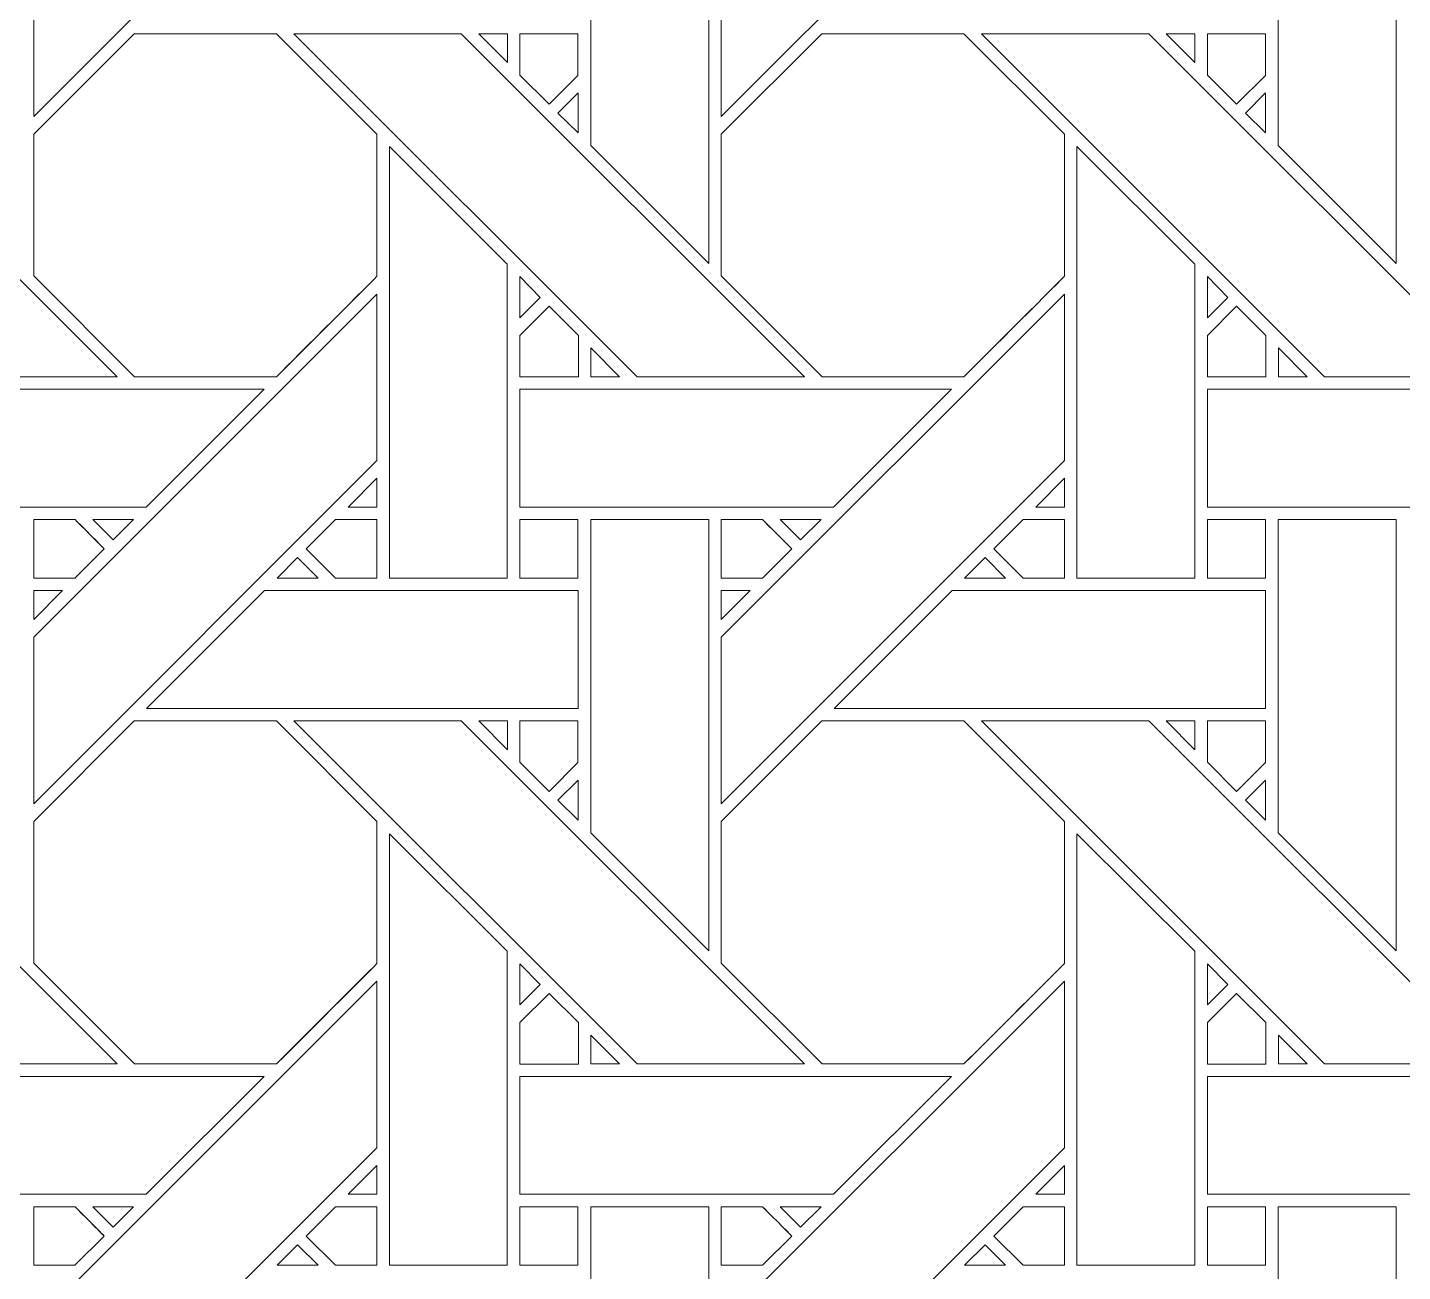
# Model space of a CAD drawing. Header units: inches. Extents: x 6.4 to 18.4, y 3.1 to 15.1.
# Drawn here: x 10.714 to 12.612, y 6.2 to 7.917 of the extents above; entities that cross this region are included whole.
import ezdxf

# ---------------------------------------------------------------- set-up
doc = ezdxf.new("R2010")
doc.units = ezdxf.units.IN
doc.header["$MEASUREMENT"] = 0
doc.layers.add('Design', color=7, linetype='Continuous', lineweight=0)

msp = doc.modelspace()

# ---------------------------------------------------------------- linework, layer by layer
at = {"layer": 'Design'}
for points, knots in [([(12.3829, 15.0948), (9.0691, 15.0948), (6.3829, 12.4085), (6.3829, 9.0948), (6.3829, 5.7811), (9.0691, 3.0948), (12.3829, 3.0948), (15.6966, 3.0948), (18.3829, 5.7811), (18.3829, 9.0948), (18.3829, 12.4085), (15.6966, 15.0948), (12.3829, 15.0948)], [0, 0, 0, 0, 1, 1, 1, 2, 2, 2, 3, 3, 3, 4, 4, 4, 4]), ([(7.1147, 9.1386), (7.1147, 9.1386), (7.1147, 9.0948), (7.1147, 9.0948), (7.1147, 6.1852), (9.4733, 3.8266), (12.3829, 3.8266), (15.2764, 3.8266), (17.6251, 6.1594), (17.6508, 9.0469), (17.6509, 9.0551), (17.651, 9.1386), (17.651, 9.1386), (17.651, 9.1386), (7.1147, 9.1386), (7.1147, 9.1386)], [0, 0, 0, 0, 1, 1, 1, 2, 2, 2, 3, 3, 3, 4, 4, 4, 5, 5, 5, 5]), ([(11.1966, 8.2679), (11.1966, 8.2679), (10.7229, 7.7943), (10.7229, 7.7943), (10.7229, 7.7943), (10.7229, 8.0244), (10.7229, 8.0244), (10.7229, 8.0244), (11.1966, 8.498), (11.1966, 8.498), (11.1966, 8.498), (11.1966, 8.2679), (11.1966, 8.2679)], [0, 0, 0, 0, 1, 1, 1, 2, 2, 2, 3, 3, 3, 4, 4, 4, 4]), ([(12.1453, 8.2679), (12.1453, 8.2679), (11.6717, 7.7943), (11.6717, 7.7943), (11.6717, 7.7943), (11.6717, 8.0244), (11.6717, 8.0244), (11.6717, 8.0244), (12.1453, 8.498), (12.1453, 8.498), (12.1453, 8.498), (12.1453, 8.2679), (12.1453, 8.2679)], [0, 0, 0, 0, 1, 1, 1, 2, 2, 2, 3, 3, 3, 4, 4, 4, 4]), ([(11.4916, 7.7543), (11.4916, 7.7543), (11.4916, 8.1865), (11.4916, 8.1865), (11.4916, 8.1865), (11.6545, 8.1865), (11.6545, 8.1865), (11.6545, 8.1865), (11.6545, 7.5914), (11.6545, 7.5914), (11.6545, 7.5914), (11.4916, 7.7543), (11.4916, 7.7543)], [0, 0, 0, 0, 1, 1, 1, 2, 2, 2, 3, 3, 3, 4, 4, 4, 4]), ([(12.4403, 7.7543), (12.4403, 7.7543), (12.4403, 8.1865), (12.4403, 8.1865), (12.4403, 8.1865), (12.6032, 8.1865), (12.6032, 8.1865), (12.6032, 8.1865), (12.6032, 7.5914), (12.6032, 7.5914), (12.6032, 7.5914), (12.4403, 7.7543), (12.4403, 7.7543)], [0, 0, 0, 0, 1, 1, 1, 2, 2, 2, 3, 3, 3, 4, 4, 4, 4]), ([(10.838, 7.435), (10.838, 7.435), (10.6069, 7.435), (10.6069, 7.435), (10.6069, 7.435), (10.1334, 7.9086), (10.1334, 7.9086), (10.1334, 7.9086), (10.3643, 7.9086), (10.3643, 7.9086), (10.3643, 7.9086), (10.838, 7.435), (10.838, 7.435)], [0, 0, 0, 0, 1, 1, 1, 2, 2, 2, 3, 3, 3, 4, 4, 4, 4]), ([(11.0579, 7.435), (11.0579, 7.435), (10.8622, 7.435), (10.8622, 7.435), (10.8622, 7.435), (10.7229, 7.5742), (10.7229, 7.5742), (10.7229, 7.5742), (10.7229, 7.7699), (10.7229, 7.7699), (10.7229, 7.7699), (10.8616, 7.9086), (10.8616, 7.9086), (10.8616, 7.9086), (11.0578, 7.9086), (11.0578, 7.9086), (11.0578, 7.9086), (11.1966, 7.7699), (11.1966, 7.7699), (11.1966, 7.7699), (11.1966, 7.5737), (11.1966, 7.5737), (11.1788, 7.5557), (11.0669, 7.444), (11.0579, 7.435)], [0, 0, 0, 0, 1, 1, 1, 2, 2, 2, 3, 3, 3, 4, 4, 4, 5, 5, 5, 6, 6, 6, 7, 7, 7, 8, 8, 8, 8]), ([(11.0578, 7.9086), (11.0578, 7.9086), (11.1966, 7.7699), (11.1966, 7.7699), (11.1966, 7.7699), (11.1966, 7.5737), (11.1966, 7.5737), (11.1786, 7.5555), (11.0667, 7.4438), (11.0579, 7.435), (11.0579, 7.435), (10.8622, 7.435), (10.8622, 7.435), (10.8622, 7.435), (10.7229, 7.5742), (10.7229, 7.5742), (10.7229, 7.5742), (10.7229, 7.7699), (10.7229, 7.7699), (10.7229, 7.7699), (10.8616, 7.9086), (10.8616, 7.9086), (10.8616, 7.9086), (11.0578, 7.9086), (11.0578, 7.9086)], [0, 0, 0, 0, 1, 1, 1, 2, 2, 2, 3, 3, 3, 4, 4, 4, 5, 5, 5, 6, 6, 6, 7, 7, 7, 8, 8, 8, 8]), ([(11.7867, 7.435), (11.7867, 7.435), (11.5556, 7.435), (11.5556, 7.435), (11.5556, 7.435), (11.0821, 7.9086), (11.0821, 7.9086), (11.0821, 7.9086), (11.313, 7.9086), (11.313, 7.9086), (11.313, 7.9086), (11.7867, 7.435), (11.7867, 7.435)], [0, 0, 0, 0, 1, 1, 1, 2, 2, 2, 3, 3, 3, 4, 4, 4, 4]), ([(11.3372, 7.9086), (11.3372, 7.9086), (11.3766, 7.9086), (11.3766, 7.9086), (11.3766, 7.9086), (11.3766, 7.8688), (11.3766, 7.8688), (11.3766, 7.8688), (11.3372, 7.9086), (11.3372, 7.9086)], [0, 0, 0, 0, 1, 1, 1, 2, 2, 2, 3, 3, 3, 3]), ([(11.474, 7.9086), (11.474, 7.9086), (11.474, 7.851), (11.474, 7.851), (11.474, 7.851), (11.4341, 7.8111), (11.4341, 7.8111), (11.4341, 7.8111), (11.3938, 7.8514), (11.3938, 7.8514), (11.3938, 7.8514), (11.3938, 7.9086), (11.3938, 7.9086), (11.3938, 7.9086), (11.474, 7.9086), (11.474, 7.9086)], [0, 0, 0, 0, 1, 1, 1, 2, 2, 2, 3, 3, 3, 4, 4, 4, 5, 5, 5, 5]), ([(11.474, 7.851), (11.474, 7.851), (11.4341, 7.8111), (11.4341, 7.8111), (11.4341, 7.8111), (11.3938, 7.8514), (11.3938, 7.8514), (11.3938, 7.8514), (11.3938, 7.9086), (11.3938, 7.9086), (11.3938, 7.9086), (11.474, 7.9086), (11.474, 7.9086), (11.474, 7.9086), (11.474, 7.851), (11.474, 7.851)], [0, 0, 0, 0, 1, 1, 1, 2, 2, 2, 3, 3, 3, 4, 4, 4, 5, 5, 5, 5]), ([(12.0066, 7.435), (12.0066, 7.435), (11.8109, 7.435), (11.8109, 7.435), (11.8109, 7.435), (11.6717, 7.5742), (11.6717, 7.5742), (11.6717, 7.5742), (11.6717, 7.7699), (11.6717, 7.7699), (11.6717, 7.7699), (11.8104, 7.9086), (11.8104, 7.9086), (11.8104, 7.9086), (12.0066, 7.9086), (12.0066, 7.9086), (12.0066, 7.9086), (12.1453, 7.7699), (12.1453, 7.7699), (12.1453, 7.7699), (12.1453, 7.5737), (12.1453, 7.5737), (12.1275, 7.5557), (12.0156, 7.444), (12.0066, 7.435)], [0, 0, 0, 0, 1, 1, 1, 2, 2, 2, 3, 3, 3, 4, 4, 4, 5, 5, 5, 6, 6, 6, 7, 7, 7, 8, 8, 8, 8]), ([(12.0066, 7.9086), (12.0066, 7.9086), (12.1453, 7.7699), (12.1453, 7.7699), (12.1453, 7.7699), (12.1453, 7.5737), (12.1453, 7.5737), (12.1274, 7.5556), (12.0155, 7.4439), (12.0066, 7.435), (12.0066, 7.435), (11.8109, 7.435), (11.8109, 7.435), (11.8109, 7.435), (11.6717, 7.5742), (11.6717, 7.5742), (11.6717, 7.5742), (11.6717, 7.7699), (11.6717, 7.7699), (11.6717, 7.7699), (11.8104, 7.9086), (11.8104, 7.9086), (11.8104, 7.9086), (12.0066, 7.9086), (12.0066, 7.9086)], [0, 0, 0, 0, 1, 1, 1, 2, 2, 2, 3, 3, 3, 4, 4, 4, 5, 5, 5, 6, 6, 6, 7, 7, 7, 8, 8, 8, 8]), ([(12.7354, 7.435), (12.7354, 7.435), (12.5044, 7.435), (12.5044, 7.435), (12.5044, 7.435), (12.0308, 7.9086), (12.0308, 7.9086), (12.0308, 7.9086), (12.2618, 7.9086), (12.2618, 7.9086), (12.2618, 7.9086), (12.7354, 7.435), (12.7354, 7.435)], [0, 0, 0, 0, 1, 1, 1, 2, 2, 2, 3, 3, 3, 4, 4, 4, 4]), ([(12.2859, 7.9086), (12.2859, 7.9086), (12.3253, 7.9086), (12.3253, 7.9086), (12.3253, 7.9086), (12.3253, 7.8688), (12.3253, 7.8688), (12.3253, 7.8688), (12.2859, 7.9086), (12.2859, 7.9086)], [0, 0, 0, 0, 1, 1, 1, 2, 2, 2, 3, 3, 3, 3]), ([(12.3425, 7.8514), (12.3425, 7.8514), (12.3425, 7.9086), (12.3425, 7.9086), (12.3425, 7.9086), (12.4228, 7.9086), (12.4228, 7.9086), (12.4228, 7.9086), (12.4228, 7.851), (12.4228, 7.851), (12.4228, 7.851), (12.3828, 7.8111), (12.3828, 7.8111), (12.3828, 7.8111), (12.3425, 7.8514), (12.3425, 7.8514)], [0, 0, 0, 0, 1, 1, 1, 2, 2, 2, 3, 3, 3, 4, 4, 4, 5, 5, 5, 5]), ([(12.4228, 7.851), (12.4228, 7.851), (12.3828, 7.8111), (12.3828, 7.8111), (12.3828, 7.8111), (12.3425, 7.8514), (12.3425, 7.8514), (12.3425, 7.8514), (12.3425, 7.9086), (12.3425, 7.9086), (12.3425, 7.9086), (12.4228, 7.9086), (12.4228, 7.9086), (12.4228, 7.9086), (12.4228, 7.851), (12.4228, 7.851)], [0, 0, 0, 0, 1, 1, 1, 2, 2, 2, 3, 3, 3, 4, 4, 4, 5, 5, 5, 5]), ([(11.4741, 7.8268), (11.4741, 7.8268), (11.4741, 7.7716), (11.4741, 7.7716), (11.4741, 7.7716), (11.4463, 7.799), (11.4463, 7.799), (11.4463, 7.799), (11.4741, 7.8268), (11.4741, 7.8268)], [0, 0, 0, 0, 1, 1, 1, 2, 2, 2, 3, 3, 3, 3]), ([(12.4228, 7.8268), (12.4228, 7.8268), (12.4228, 7.7716), (12.4228, 7.7716), (12.4228, 7.7716), (12.395, 7.799), (12.395, 7.799), (12.395, 7.799), (12.4228, 7.8268), (12.4228, 7.8268)], [0, 0, 0, 0, 1, 1, 1, 2, 2, 2, 3, 3, 3, 3]), ([(11.2137, 7.157), (11.2137, 7.157), (11.2137, 7.7528), (11.2137, 7.7528), (11.2137, 7.7528), (11.3765, 7.5906), (11.3765, 7.5906), (11.3765, 7.5906), (11.3765, 7.157), (11.3765, 7.157), (11.3765, 7.157), (11.2137, 7.157), (11.2137, 7.157)], [0, 0, 0, 0, 1, 1, 1, 2, 2, 2, 3, 3, 3, 4, 4, 4, 4]), ([(12.1625, 7.157), (12.1625, 7.157), (12.1625, 7.7528), (12.1625, 7.7528), (12.1625, 7.7528), (12.3252, 7.5906), (12.3252, 7.5906), (12.3252, 7.5906), (12.3252, 7.157), (12.3252, 7.157), (12.3252, 7.157), (12.1625, 7.157), (12.1625, 7.157)], [0, 0, 0, 0, 1, 1, 1, 2, 2, 2, 3, 3, 3, 4, 4, 4, 4]), ([(11.3938, 7.5164), (11.3938, 7.5164), (11.3938, 7.5732), (11.3938, 7.5732), (11.3938, 7.5732), (11.422, 7.5446), (11.422, 7.5446), (11.422, 7.5446), (11.3938, 7.5164), (11.3938, 7.5164)], [0, 0, 0, 0, 1, 1, 1, 2, 2, 2, 3, 3, 3, 3]), ([(12.3425, 7.5164), (12.3425, 7.5164), (12.3425, 7.5732), (12.3425, 7.5732), (12.3425, 7.5732), (12.3707, 7.5446), (12.3707, 7.5446), (12.3707, 7.5446), (12.3425, 7.5164), (12.3425, 7.5164)], [0, 0, 0, 0, 1, 1, 1, 2, 2, 2, 3, 3, 3, 3]), ([(11.1966, 7.3192), (11.1966, 7.3192), (10.7229, 6.8455), (10.7229, 6.8455), (10.7229, 6.8455), (10.7229, 7.0756), (10.7229, 7.0756), (10.7229, 7.0756), (11.1966, 7.5492), (11.1966, 7.5492), (11.1966, 7.5492), (11.1966, 7.3192), (11.1966, 7.3192)], [0, 0, 0, 0, 1, 1, 1, 2, 2, 2, 3, 3, 3, 4, 4, 4, 4]), ([(12.1453, 7.3192), (12.1453, 7.3192), (11.6717, 6.8455), (11.6717, 6.8455), (11.6717, 6.8455), (11.6717, 7.0756), (11.6717, 7.0756), (11.6717, 7.0756), (12.1453, 7.5492), (12.1453, 7.5492), (12.1453, 7.5492), (12.1453, 7.3192), (12.1453, 7.3192)], [0, 0, 0, 0, 1, 1, 1, 2, 2, 2, 3, 3, 3, 4, 4, 4, 4]), ([(11.4745, 7.4347), (11.4745, 7.4347), (11.3938, 7.4347), (11.3938, 7.4347), (11.3938, 7.4347), (11.3938, 7.492), (11.3938, 7.492), (11.3938, 7.492), (11.4341, 7.5323), (11.4341, 7.5323), (11.4341, 7.5323), (11.4745, 7.492), (11.4745, 7.492), (11.4745, 7.492), (11.4745, 7.4347), (11.4745, 7.4347)], [0, 0, 0, 0, 1, 1, 1, 2, 2, 2, 3, 3, 3, 4, 4, 4, 5, 5, 5, 5]), ([(11.4341, 7.5323), (11.4341, 7.5323), (11.4745, 7.492), (11.4745, 7.492), (11.4745, 7.492), (11.4745, 7.4347), (11.4745, 7.4347), (11.4745, 7.4347), (11.3938, 7.4347), (11.3938, 7.4347), (11.3938, 7.4347), (11.3938, 7.492), (11.3938, 7.492), (11.3938, 7.492), (11.4341, 7.5323), (11.4341, 7.5323)], [0, 0, 0, 0, 1, 1, 1, 2, 2, 2, 3, 3, 3, 4, 4, 4, 5, 5, 5, 5]), ([(12.4232, 7.4347), (12.4232, 7.4347), (12.3425, 7.4347), (12.3425, 7.4347), (12.3425, 7.4347), (12.3425, 7.492), (12.3425, 7.492), (12.3425, 7.492), (12.3829, 7.5323), (12.3829, 7.5323), (12.3829, 7.5323), (12.4232, 7.492), (12.4232, 7.492), (12.4232, 7.492), (12.4232, 7.4347), (12.4232, 7.4347)], [0, 0, 0, 0, 1, 1, 1, 2, 2, 2, 3, 3, 3, 4, 4, 4, 5, 5, 5, 5]), ([(12.3829, 7.5323), (12.3829, 7.5323), (12.4232, 7.492), (12.4232, 7.492), (12.4232, 7.492), (12.4232, 7.4347), (12.4232, 7.4347), (12.4232, 7.4347), (12.3425, 7.4347), (12.3425, 7.4347), (12.3425, 7.4347), (12.3425, 7.492), (12.3425, 7.492), (12.3425, 7.492), (12.3829, 7.5323), (12.3829, 7.5323)], [0, 0, 0, 0, 1, 1, 1, 2, 2, 2, 3, 3, 3, 4, 4, 4, 5, 5, 5, 5]), ([(11.4917, 7.4349), (11.4917, 7.4349), (11.4917, 7.4747), (11.4917, 7.4747), (11.4917, 7.4747), (11.5314, 7.4349), (11.5314, 7.4349), (11.5314, 7.4349), (11.4917, 7.4349), (11.4917, 7.4349)], [0, 0, 0, 0, 1, 1, 1, 2, 2, 2, 3, 3, 3, 3]), ([(12.4405, 7.4349), (12.4405, 7.4349), (12.4405, 7.4747), (12.4405, 7.4747), (12.4405, 7.4747), (12.4802, 7.4349), (12.4802, 7.4349), (12.4802, 7.4349), (12.4405, 7.4349), (12.4405, 7.4349)], [0, 0, 0, 0, 1, 1, 1, 2, 2, 2, 3, 3, 3, 3]), ([(11.0408, 7.4177), (11.0408, 7.4177), (10.8781, 7.255), (10.8781, 7.255), (10.8781, 7.255), (10.4451, 7.255), (10.4451, 7.255), (10.4451, 7.255), (10.4451, 7.4177), (10.4451, 7.4177), (10.4451, 7.4177), (11.0408, 7.4177), (11.0408, 7.4177)], [0, 0, 0, 0, 1, 1, 1, 2, 2, 2, 3, 3, 3, 4, 4, 4, 4]), ([(11.9895, 7.4177), (11.9895, 7.4177), (11.8268, 7.255), (11.8268, 7.255), (11.8268, 7.255), (11.3938, 7.255), (11.3938, 7.255), (11.3938, 7.255), (11.3938, 7.4177), (11.3938, 7.4177), (11.3938, 7.4177), (11.9895, 7.4177), (11.9895, 7.4177)], [0, 0, 0, 0, 1, 1, 1, 2, 2, 2, 3, 3, 3, 4, 4, 4, 4]), ([(12.9382, 7.4177), (12.9382, 7.4177), (12.7755, 7.255), (12.7755, 7.255), (12.7755, 7.255), (12.3425, 7.255), (12.3425, 7.255), (12.3425, 7.255), (12.3425, 7.4177), (12.3425, 7.4177), (12.3425, 7.4177), (12.9382, 7.4177), (12.9382, 7.4177)], [0, 0, 0, 0, 1, 1, 1, 2, 2, 2, 3, 3, 3, 4, 4, 4, 4]), ([(11.1966, 7.255), (11.1966, 7.255), (11.1568, 7.255), (11.1568, 7.255), (11.1568, 7.255), (11.1966, 7.2948), (11.1966, 7.2948), (11.1966, 7.2948), (11.1966, 7.255), (11.1966, 7.255)], [0, 0, 0, 0, 1, 1, 1, 2, 2, 2, 3, 3, 3, 3]), ([(12.1056, 7.255), (12.1056, 7.255), (12.1453, 7.2948), (12.1453, 7.2948), (12.1453, 7.2948), (12.1453, 7.255), (12.1453, 7.255), (12.1453, 7.255), (12.1056, 7.255), (12.1056, 7.255)], [0, 0, 0, 0, 1, 1, 1, 2, 2, 2, 3, 3, 3, 3]), ([(10.7229, 7.2377), (10.7229, 7.2377), (10.78, 7.2377), (10.78, 7.2377), (10.7851, 7.2326), (10.8159, 7.2018), (10.8203, 7.1974), (10.8203, 7.1974), (10.7799, 7.1569), (10.7799, 7.1569), (10.7799, 7.1569), (10.7229, 7.1569), (10.7229, 7.1569), (10.7229, 7.1569), (10.7229, 7.2377), (10.7229, 7.2377)], [0, 0, 0, 0, 1, 1, 1, 2, 2, 2, 3, 3, 3, 4, 4, 4, 5, 5, 5, 5]), ([(10.8203, 7.1974), (10.8203, 7.1974), (10.7799, 7.1569), (10.7799, 7.1569), (10.7799, 7.1569), (10.7229, 7.1569), (10.7229, 7.1569), (10.7229, 7.1569), (10.7229, 7.2377), (10.7229, 7.2377), (10.7229, 7.2377), (10.78, 7.2377), (10.78, 7.2377), (10.7855, 7.2323), (10.8203, 7.1974), (10.8203, 7.1974)], [0, 0, 0, 0, 1, 1, 1, 2, 2, 2, 3, 3, 3, 4, 4, 4, 5, 5, 5, 5]), ([(10.8044, 7.2377), (10.8044, 7.2377), (10.8608, 7.2377), (10.8608, 7.2377), (10.8608, 7.2377), (10.8325, 7.2096), (10.8325, 7.2096), (10.8325, 7.2096), (10.8044, 7.2377), (10.8044, 7.2377)], [0, 0, 0, 0, 1, 1, 1, 2, 2, 2, 3, 3, 3, 3]), ([(11.1966, 7.1569), (11.1966, 7.1569), (11.1395, 7.1569), (11.1395, 7.1569), (11.1395, 7.1569), (11.0991, 7.1973), (11.0991, 7.1973), (11.0991, 7.1973), (11.1396, 7.2377), (11.1396, 7.2377), (11.1396, 7.2377), (11.1966, 7.2377), (11.1966, 7.2377), (11.1966, 7.2377), (11.1966, 7.1569), (11.1966, 7.1569)], [0, 0, 0, 0, 1, 1, 1, 2, 2, 2, 3, 3, 3, 4, 4, 4, 5, 5, 5, 5]), ([(11.0991, 7.1973), (11.0991, 7.1973), (11.1396, 7.2377), (11.1396, 7.2377), (11.1396, 7.2377), (11.1966, 7.2377), (11.1966, 7.2377), (11.1966, 7.2377), (11.1966, 7.1569), (11.1966, 7.1569), (11.1966, 7.1569), (11.1395, 7.1569), (11.1395, 7.1569), (11.1395, 7.1569), (11.0991, 7.1973), (11.0991, 7.1973)], [0, 0, 0, 0, 1, 1, 1, 2, 2, 2, 3, 3, 3, 4, 4, 4, 5, 5, 5, 5]), ([(11.3938, 7.1569), (11.3938, 7.1569), (11.3938, 7.2377), (11.3938, 7.2377), (11.3938, 7.2377), (11.474, 7.2377), (11.474, 7.2377), (11.474, 7.2377), (11.474, 7.1569), (11.474, 7.1569), (11.474, 7.1569), (11.3938, 7.1569), (11.3938, 7.1569)], [0, 0, 0, 0, 1, 1, 1, 2, 2, 2, 3, 3, 3, 4, 4, 4, 4]), ([(11.474, 7.2377), (11.474, 7.2377), (11.474, 7.1569), (11.474, 7.1569), (11.474, 7.1569), (11.3938, 7.1569), (11.3938, 7.1569), (11.3938, 7.1569), (11.3938, 7.2377), (11.3938, 7.2377), (11.3938, 7.2377), (11.474, 7.2377), (11.474, 7.2377)], [0, 0, 0, 0, 1, 1, 1, 2, 2, 2, 3, 3, 3, 4, 4, 4, 4]), ([(11.4916, 6.8055), (11.4916, 6.8055), (11.4916, 7.2377), (11.4916, 7.2377), (11.4916, 7.2377), (11.6545, 7.2377), (11.6545, 7.2377), (11.6545, 7.2377), (11.6545, 6.6426), (11.6545, 6.6426), (11.6545, 6.6426), (11.4916, 6.8055), (11.4916, 6.8055)], [0, 0, 0, 0, 1, 1, 1, 2, 2, 2, 3, 3, 3, 4, 4, 4, 4]), ([(11.6717, 7.2377), (11.6717, 7.2377), (11.7287, 7.2377), (11.7287, 7.2377), (11.7339, 7.2326), (11.7646, 7.2018), (11.7691, 7.1974), (11.7691, 7.1974), (11.7286, 7.1569), (11.7286, 7.1569), (11.7286, 7.1569), (11.6717, 7.1569), (11.6717, 7.1569), (11.6717, 7.1569), (11.6717, 7.2377), (11.6717, 7.2377)], [0, 0, 0, 0, 1, 1, 1, 2, 2, 2, 3, 3, 3, 4, 4, 4, 5, 5, 5, 5]), ([(11.7691, 7.1974), (11.7691, 7.1974), (11.7286, 7.1569), (11.7286, 7.1569), (11.7286, 7.1569), (11.6717, 7.1569), (11.6717, 7.1569), (11.6717, 7.1569), (11.6717, 7.2377), (11.6717, 7.2377), (11.6717, 7.2377), (11.7287, 7.2377), (11.7287, 7.2377), (11.734, 7.2325), (11.7648, 7.2017), (11.7691, 7.1974)], [0, 0, 0, 0, 1, 1, 1, 2, 2, 2, 3, 3, 3, 4, 4, 4, 5, 5, 5, 5]), ([(11.7531, 7.2377), (11.7531, 7.2377), (11.8096, 7.2377), (11.8096, 7.2377), (11.8096, 7.2377), (11.7813, 7.2096), (11.7813, 7.2096), (11.7813, 7.2096), (11.7531, 7.2377), (11.7531, 7.2377)], [0, 0, 0, 0, 1, 1, 1, 2, 2, 2, 3, 3, 3, 3]), ([(12.1453, 7.1569), (12.1453, 7.1569), (12.0882, 7.1569), (12.0882, 7.1569), (12.0882, 7.1569), (12.0479, 7.1973), (12.0479, 7.1973), (12.0479, 7.1973), (12.0883, 7.2377), (12.0883, 7.2377), (12.0883, 7.2377), (12.1453, 7.2377), (12.1453, 7.2377), (12.1453, 7.2377), (12.1453, 7.1569), (12.1453, 7.1569)], [0, 0, 0, 0, 1, 1, 1, 2, 2, 2, 3, 3, 3, 4, 4, 4, 5, 5, 5, 5]), ([(12.1453, 7.2377), (12.1453, 7.2377), (12.1453, 7.1569), (12.1453, 7.1569), (12.1453, 7.1569), (12.0882, 7.1569), (12.0882, 7.1569), (12.0882, 7.1569), (12.0479, 7.1973), (12.0479, 7.1973), (12.0479, 7.1973), (12.0883, 7.2377), (12.0883, 7.2377), (12.0883, 7.2377), (12.1453, 7.2377), (12.1453, 7.2377)], [0, 0, 0, 0, 1, 1, 1, 2, 2, 2, 3, 3, 3, 4, 4, 4, 5, 5, 5, 5]), ([(12.3425, 7.1569), (12.3425, 7.1569), (12.3425, 7.2377), (12.3425, 7.2377), (12.3425, 7.2377), (12.4228, 7.2377), (12.4228, 7.2377), (12.4228, 7.2377), (12.4228, 7.1569), (12.4228, 7.1569), (12.4228, 7.1569), (12.3425, 7.1569), (12.3425, 7.1569)], [0, 0, 0, 0, 1, 1, 1, 2, 2, 2, 3, 3, 3, 4, 4, 4, 4]), ([(12.4228, 7.2377), (12.4228, 7.2377), (12.4228, 7.1569), (12.4228, 7.1569), (12.4228, 7.1569), (12.3425, 7.1569), (12.3425, 7.1569), (12.3425, 7.1569), (12.3425, 7.2377), (12.3425, 7.2377), (12.3425, 7.2377), (12.4228, 7.2377), (12.4228, 7.2377)], [0, 0, 0, 0, 1, 1, 1, 2, 2, 2, 3, 3, 3, 4, 4, 4, 4]), ([(12.4403, 6.8055), (12.4403, 6.8055), (12.4403, 7.2377), (12.4403, 7.2377), (12.4403, 7.2377), (12.6032, 7.2377), (12.6032, 7.2377), (12.6032, 7.2377), (12.6032, 6.6426), (12.6032, 6.6426), (12.6032, 6.6426), (12.4403, 6.8055), (12.4403, 6.8055)], [0, 0, 0, 0, 1, 1, 1, 2, 2, 2, 3, 3, 3, 4, 4, 4, 4]), ([(11.1153, 7.157), (11.1153, 7.157), (11.0588, 7.157), (11.0588, 7.157), (11.0588, 7.157), (11.087, 7.1852), (11.087, 7.1852), (11.087, 7.1852), (11.1153, 7.157), (11.1153, 7.157)], [0, 0, 0, 0, 1, 1, 1, 2, 2, 2, 3, 3, 3, 3]), ([(12.064, 7.157), (12.064, 7.157), (12.0075, 7.157), (12.0075, 7.157), (12.0075, 7.157), (12.0358, 7.1852), (12.0358, 7.1852), (12.0358, 7.1852), (12.064, 7.157), (12.064, 7.157)], [0, 0, 0, 0, 1, 1, 1, 2, 2, 2, 3, 3, 3, 3]), ([(10.7628, 7.1398), (10.7628, 7.1398), (10.7229, 7.1), (10.7229, 7.1), (10.7229, 7.1), (10.7229, 7.1398), (10.7229, 7.1398), (10.7229, 7.1398), (10.7628, 7.1398), (10.7628, 7.1398)], [0, 0, 0, 0, 1, 1, 1, 2, 2, 2, 3, 3, 3, 3]), ([(11.4741, 7.1398), (11.4741, 7.1398), (11.4741, 6.977), (11.4741, 6.977), (11.4741, 6.977), (10.8788, 6.977), (10.8788, 6.977), (10.8788, 6.977), (11.0416, 7.1398), (11.0416, 7.1398), (11.0416, 7.1398), (11.4741, 7.1398), (11.4741, 7.1398)], [0, 0, 0, 0, 1, 1, 1, 2, 2, 2, 3, 3, 3, 4, 4, 4, 4]), ([(11.7115, 7.1398), (11.7115, 7.1398), (11.6717, 7.1), (11.6717, 7.1), (11.6717, 7.1), (11.6717, 7.1398), (11.6717, 7.1398), (11.6717, 7.1398), (11.7115, 7.1398), (11.7115, 7.1398)], [0, 0, 0, 0, 1, 1, 1, 2, 2, 2, 3, 3, 3, 3]), ([(12.4228, 7.1398), (12.4228, 7.1398), (12.4228, 6.977), (12.4228, 6.977), (12.4228, 6.977), (11.8275, 6.977), (11.8275, 6.977), (11.8275, 6.977), (11.9904, 7.1398), (11.9904, 7.1398), (11.9904, 7.1398), (12.4228, 7.1398), (12.4228, 7.1398)], [0, 0, 0, 0, 1, 1, 1, 2, 2, 2, 3, 3, 3, 4, 4, 4, 4]), ([(10.1334, 6.9599), (10.1334, 6.9599), (10.3643, 6.9599), (10.3643, 6.9599), (10.3643, 6.9599), (10.838, 6.4862), (10.838, 6.4862), (10.838, 6.4862), (10.6069, 6.4862), (10.6069, 6.4862), (10.6069, 6.4862), (10.1334, 6.9599), (10.1334, 6.9599)], [0, 0, 0, 0, 1, 1, 1, 2, 2, 2, 3, 3, 3, 4, 4, 4, 4]), ([(11.0579, 6.4862), (11.0579, 6.4862), (10.8622, 6.4862), (10.8622, 6.4862), (10.8622, 6.4862), (10.7229, 6.6255), (10.7229, 6.6255), (10.7229, 6.6255), (10.7229, 6.8211), (10.7229, 6.8211), (10.7229, 6.8211), (10.8616, 6.9598), (10.8616, 6.9598), (10.8616, 6.9598), (11.0578, 6.9598), (11.0578, 6.9598), (11.0578, 6.9598), (11.1966, 6.8211), (11.1966, 6.8211), (11.1966, 6.8211), (11.1966, 6.6249), (11.1966, 6.6249), (11.1788, 6.607), (11.0669, 6.4952), (11.0579, 6.4862)], [0, 0, 0, 0, 1, 1, 1, 2, 2, 2, 3, 3, 3, 4, 4, 4, 5, 5, 5, 6, 6, 6, 7, 7, 7, 8, 8, 8, 8]), ([(11.1966, 6.8211), (11.1966, 6.8211), (11.1966, 6.6249), (11.1966, 6.6249), (11.1784, 6.6066), (11.0666, 6.4949), (11.0579, 6.4862), (11.0579, 6.4862), (10.8622, 6.4862), (10.8622, 6.4862), (10.8622, 6.4862), (10.7229, 6.6255), (10.7229, 6.6255), (10.7229, 6.6255), (10.7229, 6.8211), (10.7229, 6.8211), (10.7229, 6.8211), (10.8616, 6.9598), (10.8616, 6.9598), (10.8616, 6.9598), (11.0578, 6.9598), (11.0578, 6.9598), (11.0578, 6.9598), (11.1966, 6.8211), (11.1966, 6.8211)], [0, 0, 0, 0, 1, 1, 1, 2, 2, 2, 3, 3, 3, 4, 4, 4, 5, 5, 5, 6, 6, 6, 7, 7, 7, 8, 8, 8, 8]), ([(11.7867, 6.4862), (11.7867, 6.4862), (11.5557, 6.4862), (11.5557, 6.4862), (11.5557, 6.4862), (11.0821, 6.9599), (11.0821, 6.9599), (11.0821, 6.9599), (11.313, 6.9599), (11.313, 6.9599), (11.313, 6.9599), (11.7867, 6.4862), (11.7867, 6.4862)], [0, 0, 0, 0, 1, 1, 1, 2, 2, 2, 3, 3, 3, 4, 4, 4, 4]), ([(11.3372, 6.9599), (11.3372, 6.9599), (11.3766, 6.9599), (11.3766, 6.9599), (11.3766, 6.9599), (11.3766, 6.9201), (11.3766, 6.9201), (11.3766, 6.9201), (11.3372, 6.9599), (11.3372, 6.9599)], [0, 0, 0, 0, 1, 1, 1, 2, 2, 2, 3, 3, 3, 3]), ([(11.474, 6.9599), (11.474, 6.9599), (11.474, 6.9023), (11.474, 6.9023), (11.474, 6.9023), (11.4341, 6.8623), (11.4341, 6.8623), (11.4341, 6.8623), (11.3938, 6.9027), (11.3938, 6.9027), (11.3938, 6.9027), (11.3938, 6.9599), (11.3938, 6.9599), (11.3938, 6.9599), (11.474, 6.9599), (11.474, 6.9599)], [0, 0, 0, 0, 1, 1, 1, 2, 2, 2, 3, 3, 3, 4, 4, 4, 5, 5, 5, 5]), ([(11.474, 6.9023), (11.474, 6.9023), (11.4341, 6.8623), (11.4341, 6.8623), (11.4341, 6.8623), (11.3938, 6.9027), (11.3938, 6.9027), (11.3938, 6.9027), (11.3938, 6.9599), (11.3938, 6.9599), (11.3938, 6.9599), (11.474, 6.9599), (11.474, 6.9599), (11.474, 6.9599), (11.474, 6.9023), (11.474, 6.9023)], [0, 0, 0, 0, 1, 1, 1, 2, 2, 2, 3, 3, 3, 4, 4, 4, 5, 5, 5, 5]), ([(12.0066, 6.4862), (12.0066, 6.4862), (11.8109, 6.4862), (11.8109, 6.4862), (11.8109, 6.4862), (11.6717, 6.6255), (11.6717, 6.6255), (11.6717, 6.6255), (11.6717, 6.8211), (11.6717, 6.8211), (11.6717, 6.8211), (11.8104, 6.9598), (11.8104, 6.9598), (11.8104, 6.9598), (12.0066, 6.9598), (12.0066, 6.9598), (12.0066, 6.9598), (12.1453, 6.8211), (12.1453, 6.8211), (12.1453, 6.8211), (12.1453, 6.6249), (12.1453, 6.6249), (12.1275, 6.607), (12.0156, 6.4952), (12.0066, 6.4862)], [0, 0, 0, 0, 1, 1, 1, 2, 2, 2, 3, 3, 3, 4, 4, 4, 5, 5, 5, 6, 6, 6, 7, 7, 7, 8, 8, 8, 8]), ([(12.1453, 6.8211), (12.1453, 6.8211), (12.1453, 6.6249), (12.1453, 6.6249), (12.1272, 6.6066), (12.0153, 6.4949), (12.0066, 6.4862), (12.0066, 6.4862), (11.8109, 6.4862), (11.8109, 6.4862), (11.8109, 6.4862), (11.6717, 6.6255), (11.6717, 6.6255), (11.6717, 6.6255), (11.6717, 6.8211), (11.6717, 6.8211), (11.6717, 6.8211), (11.8104, 6.9598), (11.8104, 6.9598), (11.8104, 6.9598), (12.0066, 6.9598), (12.0066, 6.9598), (12.0066, 6.9598), (12.1453, 6.8211), (12.1453, 6.8211)], [0, 0, 0, 0, 1, 1, 1, 2, 2, 2, 3, 3, 3, 4, 4, 4, 5, 5, 5, 6, 6, 6, 7, 7, 7, 8, 8, 8, 8]), ([(12.7354, 6.4862), (12.7354, 6.4862), (12.5044, 6.4862), (12.5044, 6.4862), (12.5044, 6.4862), (12.0308, 6.9599), (12.0308, 6.9599), (12.0308, 6.9599), (12.2618, 6.9599), (12.2618, 6.9599), (12.2618, 6.9599), (12.7354, 6.4862), (12.7354, 6.4862)], [0, 0, 0, 0, 1, 1, 1, 2, 2, 2, 3, 3, 3, 4, 4, 4, 4]), ([(12.2859, 6.9599), (12.2859, 6.9599), (12.3253, 6.9599), (12.3253, 6.9599), (12.3253, 6.9599), (12.3253, 6.92), (12.3253, 6.92), (12.3253, 6.92), (12.2859, 6.9599), (12.2859, 6.9599)], [0, 0, 0, 0, 1, 1, 1, 2, 2, 2, 3, 3, 3, 3]), ([(12.3425, 6.9027), (12.3425, 6.9027), (12.3425, 6.9599), (12.3425, 6.9599), (12.3425, 6.9599), (12.4228, 6.9599), (12.4228, 6.9599), (12.4228, 6.9599), (12.4228, 6.9023), (12.4228, 6.9023), (12.4228, 6.9023), (12.3828, 6.8623), (12.3828, 6.8623), (12.3828, 6.8623), (12.3425, 6.9027), (12.3425, 6.9027)], [0, 0, 0, 0, 1, 1, 1, 2, 2, 2, 3, 3, 3, 4, 4, 4, 5, 5, 5, 5]), ([(12.4228, 6.9023), (12.4228, 6.9023), (12.3828, 6.8623), (12.3828, 6.8623), (12.3828, 6.8623), (12.3425, 6.9027), (12.3425, 6.9027), (12.3425, 6.9027), (12.3425, 6.9599), (12.3425, 6.9599), (12.3425, 6.9599), (12.4228, 6.9599), (12.4228, 6.9599), (12.4228, 6.9599), (12.4228, 6.9023), (12.4228, 6.9023)], [0, 0, 0, 0, 1, 1, 1, 2, 2, 2, 3, 3, 3, 4, 4, 4, 5, 5, 5, 5]), ([(11.4741, 6.878), (11.4741, 6.878), (11.4741, 6.8229), (11.4741, 6.8229), (11.4741, 6.8229), (11.4463, 6.8503), (11.4463, 6.8503), (11.4463, 6.8503), (11.4741, 6.878), (11.4741, 6.878)], [0, 0, 0, 0, 1, 1, 1, 2, 2, 2, 3, 3, 3, 3]), ([(12.4228, 6.878), (12.4228, 6.878), (12.4228, 6.8229), (12.4228, 6.8229), (12.4228, 6.8229), (12.395, 6.8503), (12.395, 6.8503), (12.395, 6.8503), (12.4228, 6.878), (12.4228, 6.878)], [0, 0, 0, 0, 1, 1, 1, 2, 2, 2, 3, 3, 3, 3]), ([(11.3765, 6.6419), (11.3765, 6.6419), (11.3765, 6.2082), (11.3765, 6.2082), (11.3765, 6.2082), (11.2137, 6.2082), (11.2137, 6.2082), (11.2137, 6.2082), (11.2137, 6.8041), (11.2137, 6.8041), (11.2137, 6.8041), (11.3765, 6.6419), (11.3765, 6.6419)], [0, 0, 0, 0, 1, 1, 1, 2, 2, 2, 3, 3, 3, 4, 4, 4, 4]), ([(12.3252, 6.6419), (12.3252, 6.6419), (12.3252, 6.2082), (12.3252, 6.2082), (12.3252, 6.2082), (12.1625, 6.2082), (12.1625, 6.2082), (12.1625, 6.2082), (12.1625, 6.8041), (12.1625, 6.8041), (12.1625, 6.8041), (12.3252, 6.6419), (12.3252, 6.6419)], [0, 0, 0, 0, 1, 1, 1, 2, 2, 2, 3, 3, 3, 4, 4, 4, 4]), ([(11.3938, 6.5677), (11.3938, 6.5677), (11.3938, 6.6244), (11.3938, 6.6244), (11.3938, 6.6244), (11.422, 6.5958), (11.422, 6.5958), (11.422, 6.5958), (11.3938, 6.5677), (11.3938, 6.5677)], [0, 0, 0, 0, 1, 1, 1, 2, 2, 2, 3, 3, 3, 3]), ([(12.3425, 6.5677), (12.3425, 6.5677), (12.3425, 6.6244), (12.3425, 6.6244), (12.3425, 6.6244), (12.3707, 6.5958), (12.3707, 6.5958), (12.3707, 6.5958), (12.3425, 6.5677), (12.3425, 6.5677)], [0, 0, 0, 0, 1, 1, 1, 2, 2, 2, 3, 3, 3, 3]), ([(10.7229, 6.1269), (10.7229, 6.1269), (11.1966, 6.6005), (11.1966, 6.6005), (11.1966, 6.6005), (11.1966, 6.3705), (11.1966, 6.3705), (11.1966, 6.3705), (10.7229, 5.8968), (10.7229, 5.8968), (10.7229, 5.8968), (10.7229, 6.1269), (10.7229, 6.1269)], [0, 0, 0, 0, 1, 1, 1, 2, 2, 2, 3, 3, 3, 4, 4, 4, 4]), ([(11.6717, 6.1269), (11.6717, 6.1269), (12.1453, 6.6005), (12.1453, 6.6005), (12.1453, 6.6005), (12.1453, 6.3705), (12.1453, 6.3705), (12.1453, 6.3705), (11.6717, 5.8968), (11.6717, 5.8968), (11.6717, 5.8968), (11.6717, 6.1269), (11.6717, 6.1269)], [0, 0, 0, 0, 1, 1, 1, 2, 2, 2, 3, 3, 3, 4, 4, 4, 4]), ([(11.4745, 6.486), (11.4745, 6.486), (11.3938, 6.486), (11.3938, 6.486), (11.3938, 6.486), (11.3938, 6.5433), (11.3938, 6.5433), (11.3938, 6.5433), (11.4341, 6.5836), (11.4341, 6.5836), (11.4341, 6.5836), (11.4745, 6.5433), (11.4745, 6.5433), (11.4745, 6.5433), (11.4745, 6.486), (11.4745, 6.486)], [0, 0, 0, 0, 1, 1, 1, 2, 2, 2, 3, 3, 3, 4, 4, 4, 5, 5, 5, 5]), ([(11.3938, 6.486), (11.3938, 6.486), (11.3938, 6.5433), (11.3938, 6.5433), (11.3938, 6.5433), (11.4341, 6.5836), (11.4341, 6.5836), (11.4341, 6.5836), (11.4745, 6.5433), (11.4745, 6.5433), (11.4745, 6.5433), (11.4745, 6.486), (11.4745, 6.486), (11.4745, 6.486), (11.3938, 6.486), (11.3938, 6.486)], [0, 0, 0, 0, 1, 1, 1, 2, 2, 2, 3, 3, 3, 4, 4, 4, 5, 5, 5, 5]), ([(12.4232, 6.486), (12.4232, 6.486), (12.3425, 6.486), (12.3425, 6.486), (12.3425, 6.486), (12.3425, 6.5433), (12.3425, 6.5433), (12.3425, 6.5433), (12.3829, 6.5836), (12.3829, 6.5836), (12.3829, 6.5836), (12.4232, 6.5433), (12.4232, 6.5433), (12.4232, 6.5433), (12.4232, 6.486), (12.4232, 6.486)], [0, 0, 0, 0, 1, 1, 1, 2, 2, 2, 3, 3, 3, 4, 4, 4, 5, 5, 5, 5]), ([(12.3829, 6.5836), (12.3829, 6.5836), (12.4232, 6.5433), (12.4232, 6.5433), (12.4232, 6.5433), (12.4232, 6.486), (12.4232, 6.486), (12.4232, 6.486), (12.3425, 6.486), (12.3425, 6.486), (12.3425, 6.486), (12.3425, 6.5433), (12.3425, 6.5433), (12.3425, 6.5433), (12.3829, 6.5836), (12.3829, 6.5836)], [0, 0, 0, 0, 1, 1, 1, 2, 2, 2, 3, 3, 3, 4, 4, 4, 5, 5, 5, 5]), ([(11.5314, 6.4862), (11.5314, 6.4862), (11.4917, 6.4862), (11.4917, 6.4862), (11.4917, 6.4862), (11.4917, 6.526), (11.4917, 6.526), (11.4917, 6.526), (11.5314, 6.4862), (11.5314, 6.4862)], [0, 0, 0, 0, 1, 1, 1, 2, 2, 2, 3, 3, 3, 3]), ([(12.4405, 6.4862), (12.4405, 6.4862), (12.4405, 6.526), (12.4405, 6.526), (12.4405, 6.526), (12.4802, 6.4862), (12.4802, 6.4862), (12.4802, 6.4862), (12.4405, 6.4862), (12.4405, 6.4862)], [0, 0, 0, 0, 1, 1, 1, 2, 2, 2, 3, 3, 3, 3]), ([(10.4451, 6.3063), (10.4451, 6.3063), (10.4451, 6.469), (10.4451, 6.469), (10.4451, 6.469), (11.0408, 6.469), (11.0408, 6.469), (11.0408, 6.469), (10.8781, 6.3063), (10.8781, 6.3063), (10.8781, 6.3063), (10.4451, 6.3063), (10.4451, 6.3063)], [0, 0, 0, 0, 1, 1, 1, 2, 2, 2, 3, 3, 3, 4, 4, 4, 4]), ([(11.3938, 6.3063), (11.3938, 6.3063), (11.3938, 6.469), (11.3938, 6.469), (11.3938, 6.469), (11.9895, 6.469), (11.9895, 6.469), (11.9895, 6.469), (11.8268, 6.3063), (11.8268, 6.3063), (11.8268, 6.3063), (11.3938, 6.3063), (11.3938, 6.3063)], [0, 0, 0, 0, 1, 1, 1, 2, 2, 2, 3, 3, 3, 4, 4, 4, 4]), ([(12.3425, 6.3063), (12.3425, 6.3063), (12.3425, 6.469), (12.3425, 6.469), (12.3425, 6.469), (12.9382, 6.469), (12.9382, 6.469), (12.9382, 6.469), (12.7755, 6.3063), (12.7755, 6.3063), (12.7755, 6.3063), (12.3425, 6.3063), (12.3425, 6.3063)], [0, 0, 0, 0, 1, 1, 1, 2, 2, 2, 3, 3, 3, 4, 4, 4, 4]), ([(11.1568, 6.3063), (11.1568, 6.3063), (11.1966, 6.3461), (11.1966, 6.3461), (11.1966, 6.3461), (11.1966, 6.3063), (11.1966, 6.3063), (11.1966, 6.3063), (11.1568, 6.3063), (11.1568, 6.3063)], [0, 0, 0, 0, 1, 1, 1, 2, 2, 2, 3, 3, 3, 3]), ([(12.1056, 6.3063), (12.1056, 6.3063), (12.1453, 6.3461), (12.1453, 6.3461), (12.1453, 6.3461), (12.1453, 6.3063), (12.1453, 6.3063), (12.1453, 6.3063), (12.1056, 6.3063), (12.1056, 6.3063)], [0, 0, 0, 0, 1, 1, 1, 2, 2, 2, 3, 3, 3, 3]), ([(10.7229, 6.289), (10.7229, 6.289), (10.78, 6.289), (10.78, 6.289), (10.7851, 6.2839), (10.8159, 6.2531), (10.8203, 6.2486), (10.8203, 6.2486), (10.7799, 6.2082), (10.7799, 6.2082), (10.7799, 6.2082), (10.7229, 6.2082), (10.7229, 6.2082), (10.7229, 6.2082), (10.7229, 6.289), (10.7229, 6.289)], [0, 0, 0, 0, 1, 1, 1, 2, 2, 2, 3, 3, 3, 4, 4, 4, 5, 5, 5, 5]), ([(10.7229, 6.289), (10.7229, 6.289), (10.78, 6.289), (10.78, 6.289), (10.7855, 6.2835), (10.8203, 6.2486), (10.8203, 6.2486), (10.8203, 6.2486), (10.7799, 6.2082), (10.7799, 6.2082), (10.7799, 6.2082), (10.7229, 6.2082), (10.7229, 6.2082), (10.7229, 6.2082), (10.7229, 6.289), (10.7229, 6.289)], [0, 0, 0, 0, 1, 1, 1, 2, 2, 2, 3, 3, 3, 4, 4, 4, 5, 5, 5, 5]), ([(10.8608, 6.289), (10.8608, 6.289), (10.8325, 6.2608), (10.8325, 6.2608), (10.8325, 6.2608), (10.8044, 6.289), (10.8044, 6.289), (10.8044, 6.289), (10.8608, 6.289), (10.8608, 6.289)], [0, 0, 0, 0, 1, 1, 1, 2, 2, 2, 3, 3, 3, 3]), ([(11.1966, 6.2082), (11.1966, 6.2082), (11.1395, 6.2082), (11.1395, 6.2082), (11.1395, 6.2082), (11.0991, 6.2486), (11.0991, 6.2486), (11.0991, 6.2486), (11.1396, 6.289), (11.1396, 6.289), (11.1396, 6.289), (11.1966, 6.289), (11.1966, 6.289), (11.1966, 6.289), (11.1966, 6.2082), (11.1966, 6.2082)], [0, 0, 0, 0, 1, 1, 1, 2, 2, 2, 3, 3, 3, 4, 4, 4, 5, 5, 5, 5]), ([(11.0991, 6.2486), (11.0991, 6.2486), (11.1396, 6.289), (11.1396, 6.289), (11.1396, 6.289), (11.1966, 6.289), (11.1966, 6.289), (11.1966, 6.289), (11.1966, 6.2082), (11.1966, 6.2082), (11.1966, 6.2082), (11.1395, 6.2082), (11.1395, 6.2082), (11.1395, 6.2082), (11.0991, 6.2486), (11.0991, 6.2486)], [0, 0, 0, 0, 1, 1, 1, 2, 2, 2, 3, 3, 3, 4, 4, 4, 5, 5, 5, 5]), ([(11.3938, 6.2082), (11.3938, 6.2082), (11.3938, 6.289), (11.3938, 6.289), (11.3938, 6.289), (11.474, 6.289), (11.474, 6.289), (11.474, 6.289), (11.474, 6.2082), (11.474, 6.2082), (11.474, 6.2082), (11.3938, 6.2082), (11.3938, 6.2082)], [0, 0, 0, 0, 1, 1, 1, 2, 2, 2, 3, 3, 3, 4, 4, 4, 4]), ([(11.3938, 6.289), (11.3938, 6.289), (11.474, 6.289), (11.474, 6.289), (11.474, 6.289), (11.474, 6.2082), (11.474, 6.2082), (11.474, 6.2082), (11.3938, 6.2082), (11.3938, 6.2082), (11.3938, 6.2082), (11.3938, 6.289), (11.3938, 6.289)], [0, 0, 0, 0, 1, 1, 1, 2, 2, 2, 3, 3, 3, 4, 4, 4, 4]), ([(11.6545, 6.289), (11.6545, 6.289), (11.6545, 5.6939), (11.6545, 5.6939), (11.6545, 5.6939), (11.4916, 5.8568), (11.4916, 5.8568), (11.4916, 5.8568), (11.4916, 6.289), (11.4916, 6.289), (11.4916, 6.289), (11.6545, 6.289), (11.6545, 6.289)], [0, 0, 0, 0, 1, 1, 1, 2, 2, 2, 3, 3, 3, 4, 4, 4, 4]), ([(11.6717, 6.289), (11.6717, 6.289), (11.7287, 6.289), (11.7287, 6.289), (11.7339, 6.2839), (11.7646, 6.2531), (11.7691, 6.2486), (11.7691, 6.2486), (11.7286, 6.2082), (11.7286, 6.2082), (11.7286, 6.2082), (11.6717, 6.2082), (11.6717, 6.2082), (11.6717, 6.2082), (11.6717, 6.289), (11.6717, 6.289)], [0, 0, 0, 0, 1, 1, 1, 2, 2, 2, 3, 3, 3, 4, 4, 4, 5, 5, 5, 5]), ([(11.6717, 6.289), (11.6717, 6.289), (11.7287, 6.289), (11.7287, 6.289), (11.734, 6.2838), (11.7647, 6.253), (11.7691, 6.2486), (11.7691, 6.2486), (11.7286, 6.2082), (11.7286, 6.2082), (11.7286, 6.2082), (11.6717, 6.2082), (11.6717, 6.2082), (11.6717, 6.2082), (11.6717, 6.289), (11.6717, 6.289)], [0, 0, 0, 0, 1, 1, 1, 2, 2, 2, 3, 3, 3, 4, 4, 4, 5, 5, 5, 5]), ([(11.8096, 6.289), (11.8096, 6.289), (11.7813, 6.2608), (11.7813, 6.2608), (11.7813, 6.2608), (11.7531, 6.289), (11.7531, 6.289), (11.7531, 6.289), (11.8096, 6.289), (11.8096, 6.289)], [0, 0, 0, 0, 1, 1, 1, 2, 2, 2, 3, 3, 3, 3]), ([(12.1453, 6.2082), (12.1453, 6.2082), (12.0882, 6.2082), (12.0882, 6.2082), (12.0882, 6.2082), (12.0479, 6.2486), (12.0479, 6.2486), (12.0479, 6.2486), (12.0883, 6.289), (12.0883, 6.289), (12.0883, 6.289), (12.1453, 6.289), (12.1453, 6.289), (12.1453, 6.289), (12.1453, 6.2082), (12.1453, 6.2082)], [0, 0, 0, 0, 1, 1, 1, 2, 2, 2, 3, 3, 3, 4, 4, 4, 5, 5, 5, 5]), ([(12.0479, 6.2486), (12.0479, 6.2486), (12.0883, 6.289), (12.0883, 6.289), (12.0883, 6.289), (12.1453, 6.289), (12.1453, 6.289), (12.1453, 6.289), (12.1453, 6.2082), (12.1453, 6.2082), (12.1453, 6.2082), (12.0882, 6.2082), (12.0882, 6.2082), (12.0882, 6.2082), (12.0479, 6.2486), (12.0479, 6.2486)], [0, 0, 0, 0, 1, 1, 1, 2, 2, 2, 3, 3, 3, 4, 4, 4, 5, 5, 5, 5]), ([(12.3425, 6.2082), (12.3425, 6.2082), (12.3425, 6.289), (12.3425, 6.289), (12.3425, 6.289), (12.4228, 6.289), (12.4228, 6.289), (12.4228, 6.289), (12.4228, 6.2082), (12.4228, 6.2082), (12.4228, 6.2082), (12.3425, 6.2082), (12.3425, 6.2082)], [0, 0, 0, 0, 1, 1, 1, 2, 2, 2, 3, 3, 3, 4, 4, 4, 4]), ([(12.4228, 6.289), (12.4228, 6.289), (12.4228, 6.2082), (12.4228, 6.2082), (12.4228, 6.2082), (12.3425, 6.2082), (12.3425, 6.2082), (12.3425, 6.2082), (12.3425, 6.289), (12.3425, 6.289), (12.3425, 6.289), (12.4228, 6.289), (12.4228, 6.289)], [0, 0, 0, 0, 1, 1, 1, 2, 2, 2, 3, 3, 3, 4, 4, 4, 4]), ([(12.6032, 6.289), (12.6032, 6.289), (12.6032, 5.6939), (12.6032, 5.6939), (12.6032, 5.6939), (12.4403, 5.8568), (12.4403, 5.8568), (12.4403, 5.8568), (12.4403, 6.289), (12.4403, 6.289), (12.4403, 6.289), (12.6032, 6.289), (12.6032, 6.289)], [0, 0, 0, 0, 1, 1, 1, 2, 2, 2, 3, 3, 3, 4, 4, 4, 4]), ([(11.1153, 6.2082), (11.1153, 6.2082), (11.0588, 6.2082), (11.0588, 6.2082), (11.0588, 6.2082), (11.087, 6.2365), (11.087, 6.2365), (11.087, 6.2365), (11.1153, 6.2082), (11.1153, 6.2082)], [0, 0, 0, 0, 1, 1, 1, 2, 2, 2, 3, 3, 3, 3]), ([(12.064, 6.2082), (12.064, 6.2082), (12.0075, 6.2082), (12.0075, 6.2082), (12.0075, 6.2082), (12.0358, 6.2365), (12.0358, 6.2365), (12.0358, 6.2365), (12.064, 6.2082), (12.064, 6.2082)], [0, 0, 0, 0, 1, 1, 1, 2, 2, 2, 3, 3, 3, 3])]:
    msp.add_open_spline(points, degree=3, knots=knots, dxfattribs=at)

doc.saveas('drawing.dxf')
